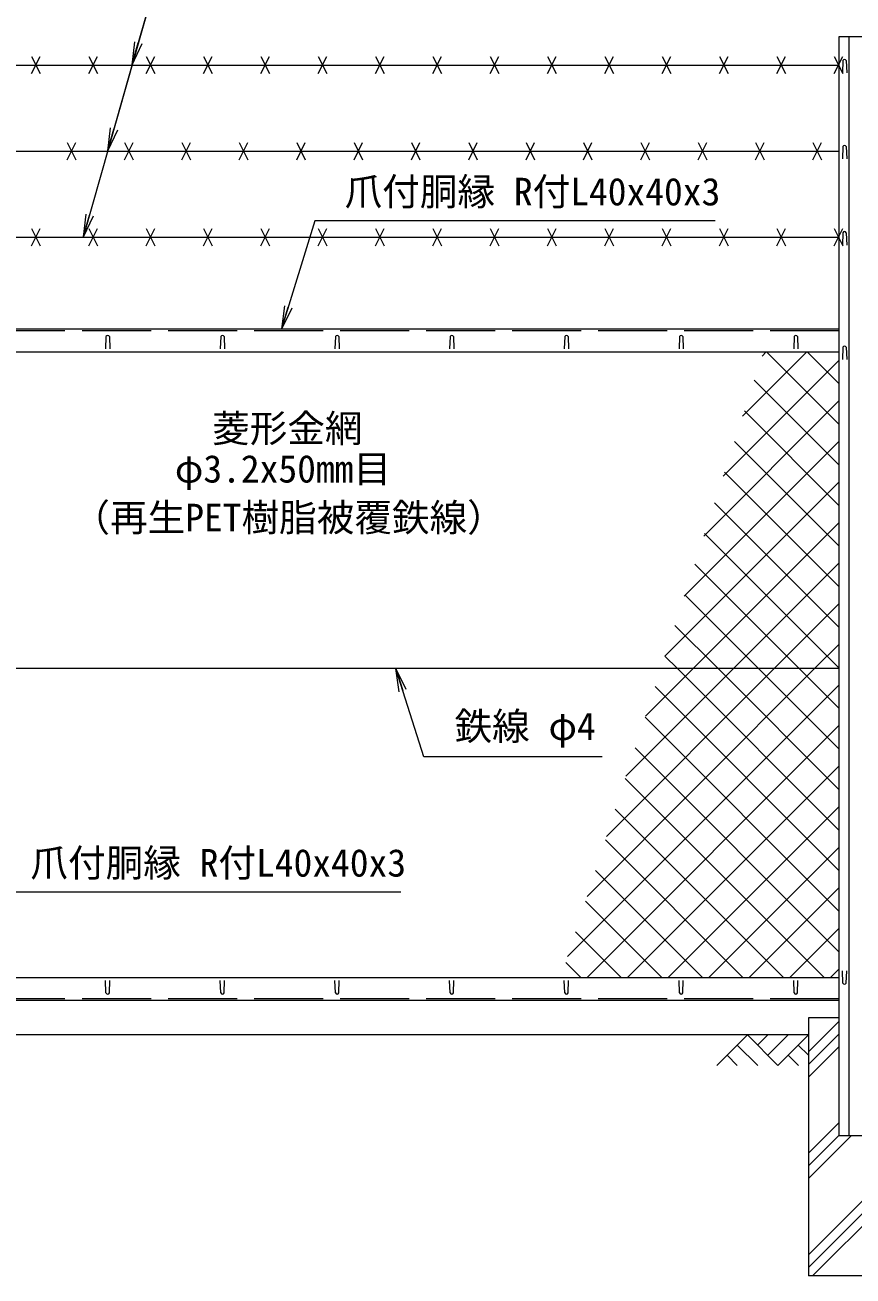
# Model space of a CAD drawing. Units: millimetres, scale not verified. Extents: x -4200 to 4200, y -2970 to 2970.
# Drawn here: x -2841 to -1397, y -356 to 1824 of the extents above; entities that cross this region are included whole.
import ezdxf
from ezdxf.enums import TextEntityAlignment as Align

# ---------------------------------------------------------------- set-up
doc = ezdxf.new("R2010")
doc.units = ezdxf.units.MM
doc.header["$LTSCALE"] = 20
doc.linetypes.add('DASHED', pattern=[7.5, 6, -1.5])
for name, color, linetype, lineweight in [('0-0_D-STR1', 1, 'Continuous', 18), ('0-3_D-BGD', 7, 'Continuous', 9), ('0-4_D-STR4', 7, 'Continuous', 9), ('0-5_D-DCR-HCH', 7, 'Continuous', 9), ('0-6_D-STR3', 3, 'Continuous', 13), ('0-7_D-STR-TXT', 7, 'Continuous', 9), ('0-8_0', 7, 'Continuous', 9), ('0-A_D-STR2', 7, 'Continuous', 9)]:
    doc.layers.add(name, color=color, linetype=linetype, lineweight=lineweight)
doc.styles.add('ＭＳ ゴシック', font='')
doc.styles.get('ＭＳ ゴシック').set_extended_font_data('MS Gothic')

# ---------------------------------------------------------------- blocks, each defined once
blk = doc.blocks.new('_Open')
at = {"layer": '0-8_0'}
blk.add_line((-20, 3.33), (0, 0), dxfattribs=at)
blk.add_lwpolyline([(-20, -3.33), (0, 0), (-20, 0)], dxfattribs=at)

msp = doc.modelspace()

# ---------------------------------------------------------------- linework, layer by layer
at = {"layer": '0-0_D-STR1'}
for p, q in [((-1403.97, -111.02), (-1403.97, 1803.98)), ((-1414.97, 1761.86), (-1415.72, 1740.36)), ((-1408.97, 1761.86), (-1408.22, 1740.36)), ((-1414.97, 1611.86), (-1415.72, 1590.36)), ((-1408.97, 1611.86), (-1408.22, 1590.36)), ((-1414.97, 1461.86), (-1415.72, 1440.36)), ((-1408.97, 1461.86), (-1408.22, 1440.36)), ((-1421.47, 1293.98), (-3359.97, 1293.98)), ((-2699.97, 1280.85), (-2700.72, 1259.35)), ((-2693.97, 1280.85), (-2693.22, 1259.35)), ((-2499.97, 1280.85), (-2500.72, 1259.35)), ((-2493.97, 1280.85), (-2493.22, 1259.35)), ((-2299.97, 1280.85), (-2300.72, 1259.35)), ((-2293.97, 1280.85), (-2293.22, 1259.35)), ((-2099.97, 1280.85), (-2100.72, 1259.35)), ((-2093.97, 1280.85), (-2093.22, 1259.35)), ((-1899.97, 1280.85), (-1900.72, 1259.35)), ((-1893.97, 1280.85), (-1893.22, 1259.35)), ((-1699.97, 1280.85), (-1700.72, 1259.35)), ((-1693.97, 1280.85), (-1693.22, 1259.35)), ((-1499.97, 1280.85), (-1500.72, 1259.35)), ((-1493.97, 1280.85), (-1493.22, 1259.35)), ((-3359.97, 1253.98), (-1421.47, 1253.98)), ((-1414.97, 1262.36), (-1415.72, 1240.86)), ((-1408.97, 1262.36), (-1408.22, 1240.86)), ((-1414.97, 154.31), (-1415.72, 175.81)), ((-1408.97, 154.31), (-1408.22, 175.81)), ((-3359.97, 163.98), (-1421.47, 163.98)), ((-2699.97, 137.11), (-2700.72, 158.61)), ((-2693.97, 137.11), (-2693.22, 158.61)), ((-2499.97, 137.11), (-2500.72, 158.61)), ((-2493.97, 137.11), (-2493.22, 158.61)), ((-2299.97, 137.11), (-2300.72, 158.61)), ((-2293.97, 137.11), (-2293.22, 158.61)), ((-2099.97, 137.11), (-2100.72, 158.61)), ((-2093.97, 137.11), (-2093.22, 158.61)), ((-1899.97, 137.11), (-1900.72, 158.61)), ((-1893.97, 137.11), (-1893.22, 158.61)), ((-1699.97, 137.11), (-1700.72, 158.61)), ((-1693.97, 137.11), (-1693.22, 158.61)), ((-1499.97, 137.11), (-1500.72, 158.61)), ((-1493.97, 137.11), (-1493.22, 158.61)), ((-1421.47, 123.98), (-3359.97, 123.98)), ((-1421.47, -111.02), (-1348.47, -111.02))]:
    msp.add_line(p, q, dxfattribs=at)
at = {"layer": '0-0_D-STR1', "linetype": 'DASHED'}
for p, q in [((-1421.47, 1290.98), (-3359.97, 1290.98)), ((-1421.47, 126.98), (-3359.97, 126.98))]:
    msp.add_line(p, q, dxfattribs=at)
at = {"layer": '0-0_D-STR1'}
msp.add_lwpolyline([(-1421.47, -111.02), (-1421.47, 1803.98), (-1348.47, 1803.98)], dxfattribs=at)
for centre, start, end in [((-1411.97, 1760.61), 22.61986, 157.38014), ((-1411.97, 1610.61), 22.61986, 157.38014), ((-1411.97, 1460.61), 22.61986, 157.38014), ((-2696.97, 1279.6), 22.61986, 157.38014), ((-2496.97, 1279.6), 22.61986, 157.38014), ((-2296.97, 1279.6), 22.61986, 157.38014), ((-2096.97, 1279.6), 22.61986, 157.38014), ((-1896.97, 1279.6), 22.61986, 157.38014), ((-1696.97, 1279.6), 22.61986, 157.38014), ((-1496.97, 1279.6), 22.61986, 157.38014), ((-1411.97, 1261.11), 22.61986, 157.38014), ((-1411.97, 155.56), 202.61986, 337.38014), ((-2696.97, 138.36), 202.61986, 337.38014), ((-2496.97, 138.36), 202.61986, 337.38014), ((-2296.97, 138.36), 202.61986, 337.38014), ((-2096.97, 138.36), 202.61986, 337.38014), ((-1896.97, 138.36), 202.61986, 337.38014), ((-1696.97, 138.36), 202.61986, 337.38014), ((-1496.97, 138.36), 202.61986, 337.38014)]:
    msp.add_arc(centre, 3.25, start, end, dxfattribs=at)
at = {"layer": '0-3_D-BGD'}
msp.add_line((-1474.97, 63.98), (-3294.97, 63.98), dxfattribs=at)
at = {"layer": '0-4_D-STR4'}
for p, q in [((-1474.97, 93.98), (-1474.97, -356.02)), ((-1421.47, 93.98), (-1474.97, 93.98)), ((-1294.97, -356.02), (-1474.97, -356.02))]:
    msp.add_line(p, q, dxfattribs=at)
at = {"layer": '0-5_D-DCR-HCH'}
for p, q in [((-1474.97, 34.61), (-1421.47, 88.11)), ((-1474.97, 12.52), (-1421.47, 66.02)), ((-1581.4, 63.98), (-1634.61, 10.77)), ((-1599.14, 46.24), (-1563.5, 10.77)), ((-1581.4, 63.98), (-1528.19, 10.77)), ((-1563.66, 46.24), (-1545.92, 63.98)), ((-1545.92, 28.5), (-1510.45, 63.98)), ((-1528.19, 10.77), (-1474.97, 63.98)), ((-1492.71, 46.24), (-1474.97, 28.59)), ((-1474.97, -9.58), (-1421.47, 43.92)), ((-1616.87, 28.5), (-1599.05, 10.77)), ((-1510.45, 28.5), (-1492.63, 10.77)), ((-1474.97, -142.16), (-1421.47, -88.66)), ((-1474.97, -164.26), (-1421.47, -110.76)), ((-1474.97, -186.36), (-1399.64, -111.02)), ((-1474.97, -318.94), (-1294.97, -138.94)), ((-1474.97, -341.04), (-1294.97, -161.04)), ((-1467.86, -356.02), (-1294.97, -183.14))]:
    msp.add_line(p, q, dxfattribs=at)
at = {"layer": '0-6_D-STR3'}
for p, q in [((-2829.97, 1738.98), (-2814.97, 1768.98)), ((-2829.97, 1768.98), (-2814.97, 1738.98)), ((-2729.97, 1738.98), (-2714.97, 1768.98)), ((-2729.97, 1768.98), (-2714.97, 1738.98)), ((-2629.97, 1738.98), (-2614.97, 1768.98)), ((-2629.97, 1768.98), (-2614.97, 1738.98)), ((-2529.97, 1738.98), (-2514.97, 1768.98)), ((-2529.97, 1768.98), (-2514.97, 1738.98)), ((-2429.97, 1738.98), (-2414.97, 1768.98)), ((-2429.97, 1768.98), (-2414.97, 1738.98)), ((-2329.97, 1738.98), (-2314.97, 1768.98)), ((-2329.97, 1768.98), (-2314.97, 1738.98)), ((-2229.97, 1738.98), (-2214.97, 1768.98)), ((-2229.97, 1768.98), (-2214.97, 1738.98)), ((-2129.97, 1738.98), (-2114.97, 1768.98)), ((-2129.97, 1768.98), (-2114.97, 1738.98)), ((-2029.97, 1738.98), (-2014.97, 1768.98)), ((-2029.97, 1768.98), (-2014.97, 1738.98)), ((-1929.97, 1738.98), (-1914.97, 1768.98)), ((-1929.97, 1768.98), (-1914.97, 1738.98)), ((-1829.97, 1738.98), (-1814.97, 1768.98)), ((-1829.97, 1768.98), (-1814.97, 1738.98)), ((-1729.97, 1738.98), (-1714.97, 1768.98)), ((-1729.97, 1768.98), (-1714.97, 1738.98)), ((-1629.97, 1738.98), (-1614.97, 1768.98)), ((-1629.97, 1768.98), (-1614.97, 1738.98)), ((-1529.97, 1738.98), (-1514.97, 1768.98)), ((-1529.97, 1768.98), (-1514.97, 1738.98)), ((-1429.97, 1738.98), (-1414.97, 1768.98)), ((-1429.97, 1768.98), (-1414.97, 1738.98)), ((-3359.97, 1753.98), (-1421.47, 1753.98)), ((-2767.47, 1618.98), (-2752.47, 1588.98)), ((-2767.47, 1588.98), (-2752.47, 1618.98)), ((-2667.47, 1618.98), (-2652.47, 1588.98)), ((-2667.47, 1588.98), (-2652.47, 1618.98)), ((-2567.47, 1618.98), (-2552.47, 1588.98)), ((-2567.47, 1588.98), (-2552.47, 1618.98)), ((-2467.47, 1618.98), (-2452.47, 1588.98)), ((-2467.47, 1588.98), (-2452.47, 1618.98)), ((-2367.47, 1618.98), (-2352.47, 1588.98)), ((-2367.47, 1588.98), (-2352.47, 1618.98)), ((-2267.47, 1618.98), (-2252.47, 1588.98)), ((-2267.47, 1588.98), (-2252.47, 1618.98)), ((-2167.47, 1618.98), (-2152.47, 1588.98)), ((-2167.47, 1588.98), (-2152.47, 1618.98)), ((-2067.47, 1618.98), (-2052.47, 1588.98)), ((-2067.47, 1588.98), (-2052.47, 1618.98)), ((-1967.47, 1618.98), (-1952.47, 1588.98)), ((-1967.47, 1588.98), (-1952.47, 1618.98)), ((-1867.47, 1618.98), (-1852.47, 1588.98)), ((-1867.47, 1588.98), (-1852.47, 1618.98)), ((-1767.47, 1618.98), (-1752.47, 1588.98)), ((-1767.47, 1588.98), (-1752.47, 1618.98)), ((-1667.47, 1618.98), (-1652.47, 1588.98)), ((-1667.47, 1588.98), (-1652.47, 1618.98)), ((-1567.47, 1618.98), (-1552.47, 1588.98)), ((-1567.47, 1588.98), (-1552.47, 1618.98)), ((-1467.47, 1618.98), (-1452.47, 1588.98)), ((-1467.47, 1588.98), (-1452.47, 1618.98)), ((-3359.97, 1603.98), (-1421.47, 1603.98)), ((-2829.97, 1438.98), (-2814.97, 1468.98)), ((-2829.97, 1468.98), (-2814.97, 1438.98)), ((-2729.97, 1438.98), (-2714.97, 1468.98)), ((-2729.97, 1468.98), (-2714.97, 1438.98)), ((-2629.97, 1438.98), (-2614.97, 1468.98)), ((-2629.97, 1468.98), (-2614.97, 1438.98)), ((-2529.97, 1438.98), (-2514.97, 1468.98)), ((-2529.97, 1468.98), (-2514.97, 1438.98)), ((-2429.97, 1438.98), (-2414.97, 1468.98)), ((-2429.97, 1468.98), (-2414.97, 1438.98)), ((-2329.97, 1438.98), (-2314.97, 1468.98)), ((-2329.97, 1468.98), (-2314.97, 1438.98)), ((-2229.97, 1438.98), (-2214.97, 1468.98)), ((-2229.97, 1468.98), (-2214.97, 1438.98)), ((-2129.97, 1438.98), (-2114.97, 1468.98)), ((-2129.97, 1468.98), (-2114.97, 1438.98)), ((-2029.97, 1438.98), (-2014.97, 1468.98)), ((-2029.97, 1468.98), (-2014.97, 1438.98)), ((-1929.97, 1438.98), (-1914.97, 1468.98)), ((-1929.97, 1468.98), (-1914.97, 1438.98)), ((-1829.97, 1438.98), (-1814.97, 1468.98)), ((-1829.97, 1468.98), (-1814.97, 1438.98)), ((-1729.97, 1438.98), (-1714.97, 1468.98)), ((-1729.97, 1468.98), (-1714.97, 1438.98)), ((-1629.97, 1438.98), (-1614.97, 1468.98)), ((-1629.97, 1468.98), (-1614.97, 1438.98)), ((-1529.97, 1438.98), (-1514.97, 1468.98)), ((-1529.97, 1468.98), (-1514.97, 1438.98)), ((-1429.97, 1438.98), (-1414.97, 1468.98)), ((-1429.97, 1468.98), (-1414.97, 1438.98)), ((-3359.97, 1453.98), (-1421.47, 1453.98)), ((-1421.47, 702.23), (-3359.97, 702.23))]:
    msp.add_line(p, q, dxfattribs=at)
at = {"layer": '0-7_D-STR-TXT'}
for q in [(-2696.65, 1605.9), (-2654.1, 1755.9)]:
    msp.add_line((-2620.79, 1873.35), q, dxfattribs=at)
for points in [[(-2311.23, 1873.35), (-2620.79, 1873.35), (-2739.19, 1455.9)], [(-1637.87, 1482.37), (-2335.75, 1482.37), (-2393.31, 1295.89)], [(-1834.64, 548.6), (-2145.97, 548.6), (-2194.06, 700.32)], [(-2185.85, 312.85), (-2883.73, 312.85), (-2929.09, 165.89)]]:
    msp.add_lwpolyline(points, dxfattribs=at)
at = {"layer": '0-A_D-STR2'}
for p, q in [((-1589.73, 1142.35), (-1478.1, 1253.98)), ((-1555.82, 1246.97), (-1548.81, 1253.98)), ((-1421.47, 1127.57), (-1547.89, 1253.98)), ((-1421.47, 1198.28), (-1477.18, 1253.98)), ((-1623.65, 1037.72), (-1421.47, 1239.9)), ((-1421.47, 1056.86), (-1569.47, 1204.85)), ((-1657.57, 933.09), (-1421.47, 1169.19)), ((-1421.47, 986.15), (-1586.78, 1151.45)), ((-1691.48, 828.47), (-1421.47, 1098.47)), ((-1421.47, 915.44), (-1604.09, 1098.05)), ((-1725.4, 723.84), (-1421.47, 1027.76)), ((-1421.47, 844.72), (-1621.4, 1044.65)), ((-1421.47, 774.01), (-1638.71, 991.25)), ((-1676.3, 702.23), (-1421.47, 957.05)), ((-1421.47, 703.3), (-1656.02, 937.85)), ((-1491.11, 702.23), (-1673.33, 884.45)), ((-1605.59, 702.23), (-1421.47, 886.34)), ((-1561.82, 702.23), (-1690.64, 831.05)), ((-1534.88, 702.23), (-1421.47, 815.63)), ((-1632.53, 702.23), (-1707.96, 777.65)), ((-1464.17, 702.23), (-1421.47, 744.92)), ((-1703.24, 702.23), (-1725.27, 724.25)), ((-1861.06, 305.33), (-1464.17, 702.23)), ((-1827.15, 409.96), (-1534.88, 702.23)), ((-1793.23, 514.59), (-1605.59, 702.23)), ((-1759.32, 619.21), (-1676.3, 702.23)), ((-1421.47, 420.46), (-1703.24, 702.23)), ((-1421.47, 491.17), (-1632.53, 702.23)), ((-1421.47, 561.88), (-1561.82, 702.23)), ((-1421.47, 632.59), (-1491.11, 702.23)), ((-1894.98, 200.7), (-1421.47, 674.21)), ((-1421.47, 349.75), (-1742.58, 670.85)), ((-1421.47, 279.04), (-1759.89, 617.45)), ((-1861, 163.98), (-1421.47, 603.5)), ((-1421.47, 208.33), (-1777.2, 564.05)), ((-1790.28, 163.98), (-1421.47, 532.79)), ((-1447.84, 163.98), (-1794.51, 510.65)), ((-1719.57, 163.98), (-1421.47, 462.08)), ((-1518.55, 163.98), (-1811.82, 457.25)), ((-1589.26, 163.98), (-1829.13, 403.85)), ((-1648.86, 163.98), (-1421.47, 391.37)), ((-1659.97, 163.98), (-1846.44, 350.45)), ((-1578.15, 163.98), (-1421.47, 320.66)), ((-1730.68, 163.98), (-1863.75, 297.05)), ((-1801.39, 163.98), (-1881.06, 243.65)), ((-1507.44, 163.98), (-1421.47, 249.95)), ((-1872.1, 163.98), (-1898.37, 190.25)), ((-1436.73, 163.98), (-1421.47, 179.24))]:
    msp.add_line(p, q, dxfattribs=at)

# ---------------------------------------------------------------- block references
at = {"layer": '0-7_D-STR-TXT', "xscale": 2, "yscale": 2}
for p, rotation in [((-2654.64, 1753.98), 254.16392), ((-2697.19, 1603.98), 254.16392), ((-2739.74, 1453.98), 254.16392), ((-2393.9, 1293.98), 252.84683), ((-2194.67, 702.23), 107.58773)]:
    msp.add_blockref('_Open', p, dxfattribs=dict(at, rotation=rotation))

# ---------------------------------------------------------------- texts
at = {"layer": '0-7_D-STR-TXT', "style": 'ＭＳ ゴシック'}
for s, p in [('爪付胴縁 R付L40x40x3', (-2283.81, 1494.96)), ('菱形金網', (-2514.92, 1082.46)), ('φ3.2x50mm目', (-2579.9, 1012.02)), ('（再生PET樹脂被覆鉄線）', (-2758.58, 927.04)), ('鉄線 φ4', (-2092.25, 563.47)), ('爪付胴縁 R付L40x40x3', (-2831.79, 325.43))]:
    msp.add_text(s, height=48.09, dxfattribs=at).set_placement(p, align=Align.BOTTOM_LEFT)

doc.saveas('drawing.dxf')
